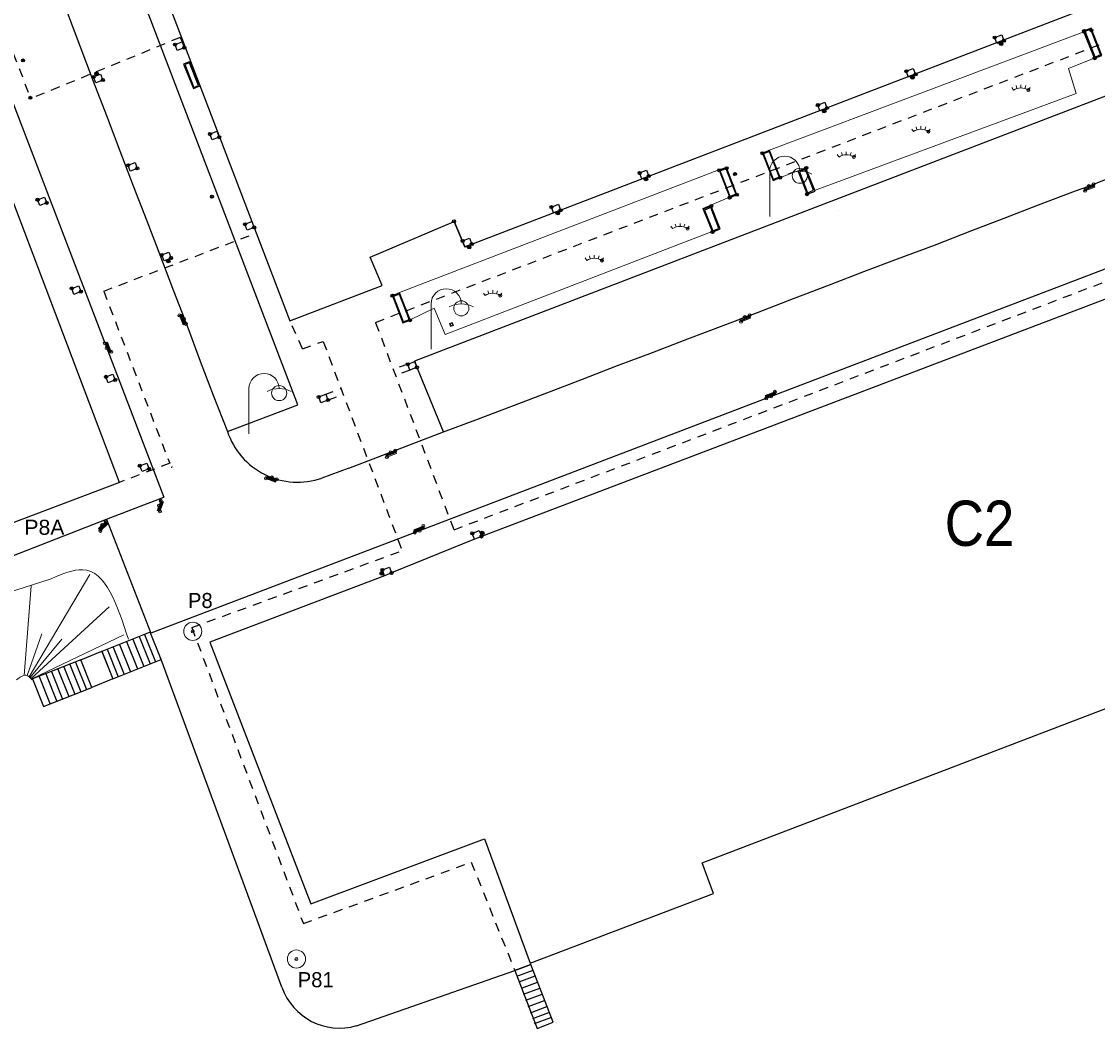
# Model space of a CAD drawing. Extents: x -89052 to -88824, y -100830 to -100594.
# Drawn here: x -88988.2 to -88916.9, y -100830 to -100763.3 of the extents above; entities that cross this region are included whole.
import ezdxf

# ---------------------------------------------------------------- set-up
doc = ezdxf.new("R2010")
doc.units = 0
doc.header["$LTSCALE"] = 0.4
doc.header["$PDMODE"] = 32
doc.header["$PDSIZE"] = 0.2
doc.linetypes.add('SHORT_DASHED', pattern=[2.7, 1.5, -1.2])
for name, color, linetype, lineweight in [('10', 7, 'Continuous', 25), ('12', 7, 'Continuous', 13), ('17', 7, 'Continuous', 13), ('2', 7, 'Continuous', 13), ('20', 7, 'Continuous', 13), ('22', 7, 'Continuous', 25), ('30', 7, 'Continuous', 25), ('32', 7, 'Continuous', 13)]:
    doc.layers.add(name, color=color, linetype=linetype, lineweight=lineweight)

msp = doc.modelspace()

# ---------------------------------------------------------------- hatches: boundary and pattern name
at = {"layer": '30'}
for points in [[(-88923.293, -100764.8512, 1), (-88923.293, -100764.6109, 1)], [(-88983.241, -100766.8312, 1), (-88983.241, -100766.5909, 1)], [(-88929.1609, -100767.0783, 1), (-88929.1609, -100766.838, 1)], [(-88935.0166, -100769.3117, 1), (-88935.0166, -100769.0714, 1)], [(-88946.8332, -100773.8122, 1), (-88946.8332, -100773.5719, 1)], [(-88952.6738, -100776.0725, 1), (-88952.6738, -100775.8322, 1)], [(-88958.5549, -100778.3217, 1), (-88958.5549, -100778.0814, 1)], [(-88978.4851, -100779.2452, 1), (-88978.4851, -100779.0049, 1)], [(-88957.6843, -100797.2641, 1), (-88957.6843, -100797.0238, 1)], [(-88964.3443, -100799.9408, 1), (-88964.3443, -100799.7005, 1)]]:
    msp.add_hatch(color=256, dxfattribs=at).paths.add_polyline_path(points)

# ---------------------------------------------------------------- linework, layer by layer
at = {"layer": '10'}
for p, q in [((-88969.912, -100788.647), (-88983.235, -100753.721)), ((-88993.893, -100755.334), (-88978.794, -100794.771)), ((-88977.711, -100764.318), (-88977.574, -100764.603)), ((-88915.513, -100767.867), (-88962.172, -100785.756)), ((-88982.56, -100769.481), (-88982.554, -100769.479)), ((-88975.593, -100774.86), (-88975.537, -100774.839)), ((-88960.26, -100790.446), (-88962.172, -100785.756)), ((-88974.573, -100790.408), (-88969.912, -100788.647)), ((-88966.529, -100792.848), (-88960.26, -100790.446)), ((-88966.529, -100792.848), (-88968.304, -100793.51)), ((-88981.726, -100793.791), (-88989.732, -100796.817)), ((-88982.591, -100796.216), (-88978.794, -100794.771)), ((-88982.591, -100796.216), (-88979.642, -100803.79)), ((-88964.153, -100799.971), (-88975.729, -100804.367)), ((-88970.974, -100827.235), (-88978.952, -100805.535))]:
    msp.add_line(p, q, dxfattribs=at)
at = {"layer": '10', "linetype": 'SHORT_DASHED'}
for p, q in [((-88992.254, -100756.291), (-88987.608, -100768.366)), ((-88977.711, -100764.318), (-88987.608, -100768.366)), ((-88982.769, -100781.12), (-88972.653, -100777.267)), ((-88959.549, -100796.926), (-88909.961, -100778.04)), ((-88982.769, -100781.12), (-88978.393, -100792.522)), ((-88969.6, -100784.943), (-88970.425, -100783.091)), ((-88962.613, -100785.958), (-88963.538, -100786.275)), ((-88962.469, -100786.345), (-88963.416, -100786.695)), ((-88968.114, -100787.974), (-88967.027, -100787.553)), ((-88967.906, -100788.34), (-88966.869, -100787.956)), ((-88978.393, -100792.522), (-88981.748, -100793.795)), ((-88978.255, -100792.736), (-88978.276, -100792.829)), ((-88976.932, -100803.409), (-88962.992, -100798.321)), ((-88976.932, -100803.409), (-88969.536, -100823.026)), ((-88969.537, -100823.02), (-88958.409, -100818.958)), ((-88958.409, -100818.958), (-88955.522, -100826.138))]:
    msp.add_line(p, q, dxfattribs=at)
at = {"layer": '10'}
for points in [[(-88926.596, -100738.378), (-88968.033, -100754.277), (-88967.339, -100755.97), (-88972.746, -100758.2), (-88973.646, -100755.946), (-88979.887, -100758.352), (-88970.425, -100783.091), (-88964.308, -100780.739), (-88965.106, -100778.859), (-88959.552, -100776.494), (-88958.835, -100778.182), (-88917.471, -100762.306)], [(-88923.722, -100764.317), (-88923.258, -100764.137), (-88923.11, -100764.525), (-88923.574, -100764.705)], [(-88978.038, -100764.782), (-88977.574, -100764.603), (-88977.425, -100764.991), (-88977.889, -100765.17)], [(-88983.439, -100766.922), (-88982.975, -100766.743), (-88982.826, -100767.131), (-88983.29, -100767.31)], [(-88929.58, -100766.548), (-88929.116, -100766.368), (-88928.968, -100766.756), (-88929.432, -100766.936)], [(-88935.446, -100768.786), (-88934.982, -100768.606), (-88934.834, -100768.994), (-88935.298, -100769.174)], [(-88975.727, -100770.709), (-88975.263, -100770.53), (-88975.114, -100770.918), (-88975.578, -100771.097)], [(-88981.155, -100772.777), (-88980.691, -100772.598), (-88980.542, -100772.986), (-88981.006, -100773.165)], [(-88947.254, -100773.289), (-88946.79, -100773.109), (-88946.642, -100773.497), (-88947.106, -100773.677)], [(-88987.155, -100775.062), (-88986.691, -100774.883), (-88986.542, -100775.271), (-88987.006, -100775.45)], [(-88953.099, -100775.547), (-88952.635, -100775.367), (-88952.487, -100775.755), (-88952.951, -100775.935)], [(-88973.408, -100776.684), (-88972.944, -100776.504), (-88972.796, -100776.892), (-88973.26, -100777.072)], [(-88958.983, -100777.794), (-88958.519, -100777.614), (-88958.371, -100778.002), (-88958.835, -100778.182)], [(-88978.919, -100778.716), (-88978.455, -100778.537), (-88978.306, -100778.925), (-88978.77, -100779.104)], [(-88984.891, -100780.943), (-88984.427, -100780.764), (-88984.278, -100781.152), (-88984.742, -100781.331)], [(-88962.618, -100785.956), (-88962.154, -100785.776), (-88962.006, -100786.164), (-88962.47, -100786.344)], [(-88982.619, -100786.797), (-88982.155, -100786.618), (-88982.006, -100787.006), (-88982.47, -100787.185)], [(-88968.519, -100788.131), (-88968.055, -100787.952), (-88967.906, -100788.34), (-88968.37, -100788.519)], [(-88980.375, -100792.686), (-88979.911, -100792.507), (-88979.762, -100792.895), (-88980.226, -100793.074)], [(-88958.348, -100797.168), (-88957.884, -100796.988), (-88957.736, -100797.376), (-88958.2, -100797.556)], [(-88964.301, -100799.583), (-88963.837, -100799.403), (-88963.689, -100799.791), (-88964.153, -100799.971)]]:
    msp.add_lwpolyline(points, close=True, dxfattribs=at)
for points in [[(-88981.726, -100793.791), (-88994.841, -100759.192), (-88994.98, -100759.364)], [(-88975.729, -100804.367), (-88969.05, -100821.71), (-88957.538, -100817.409), (-88954.503, -100825.654), (-88942.36, -100821.022), (-88943.102, -100819.007), (-88907.517, -100805.396), (-88906.773, -100807.416), (-88894.621, -100802.78), (-88897.701, -100794.412), (-88874.427, -100785.533), (-88881.302, -100768.25), (-88904.622, -100777.179)], [(-88959.552, -100776.494), (-88958.835, -100778.182), (-88959.552, -100776.494)], [(-88910.237, -100777.286), (-88915.503, -100779.32), (-88938.536, -100788.097), (-88961.833, -100796.99), (-88979.642, -100803.79)], [(-88905.058, -100777.344), (-88910.642, -100779.471), (-88958.2, -100797.556), (-88963.689, -100799.791)], [(-89002.785, -100803.963), (-88996.103, -100801.406), (-88993.63, -100800.533), (-88982.591, -100796.216)], [(-88966.004, -100829.796), (-88955.522, -100826.138), (-88954.453, -100825.738)]]:
    msp.add_lwpolyline(points, dxfattribs=at)
at = {"layer": '10', "linetype": 'SHORT_DASHED'}
for points in [[(-88959.549, -100796.926), (-88964.745, -100783.189), (-88915.353, -100764.242)], [(-88969.6, -100784.943), (-88968.224, -100784.447), (-88962.992, -100798.321)]]:
    msp.add_lwpolyline(points, dxfattribs=at)
at = {"layer": '10'}
for centre, radius, start, end in [((-88969.905, -100788.86), 4.918, 198.34653, 288.99939), ((-88967.155, -100825.928), 4.0186, 199.08507, 286.57141)]:
    msp.add_arc(centre, radius, start, end, dxfattribs=at)
for p in [(-88923.717, -100764.319), (-88978.038, -100764.782), (-88977.425, -100764.991), (-88923.11, -100764.525), (-88988.107, -100765.834), (-88983.439, -100766.922), (-88982.826, -100767.131), (-88929.575, -100766.55), (-88928.968, -100766.756), (-88987.622, -100768.307), (-88935.441, -100768.788), (-88934.834, -100768.994), (-88975.727, -100770.709), (-88975.114, -100770.918), (-88981.155, -100772.777), (-88980.542, -100772.986), (-88947.249, -100773.291), (-88946.642, -100773.497), (-88975.593, -100774.86), (-88987.155, -100775.062), (-88986.542, -100775.271), (-88953.094, -100775.549), (-88952.487, -100775.755), (-88973.403, -100776.686), (-88972.796, -100776.892), (-88959.552, -100776.494), (-88958.978, -100777.796), (-88958.371, -100778.002), (-88978.919, -100778.716), (-88978.306, -100778.925), (-88984.891, -100780.943), (-88984.278, -100781.152), (-88962.613, -100785.958), (-88962.006, -100786.164), (-88982.619, -100786.797), (-88982.006, -100787.006), (-88968.519, -100788.131), (-88967.906, -100788.34), (-88980.375, -100792.686), (-88979.762, -100792.895), (-88958.343, -100797.17), (-88957.736, -100797.376), (-88964.296, -100799.585), (-88963.689, -100799.791)]:
    msp.add_point(p, dxfattribs=at)
at = {"layer": '12', "lineweight": 25}
for p, q in [((-88934.056, -100775.759), (-88934.056, -100775.758)), ((-88980.42, -100804.004), (-88979.692, -100805.822)), ((-88980.059, -100803.86), (-88979.331, -100805.678)), ((-88982.534, -100804.851), (-88981.806, -100806.669)), ((-88982.149, -100804.697), (-88981.421, -100806.515)), ((-88981.716, -100804.523), (-88980.988, -100806.341)), ((-88981.247, -100804.335), (-88980.519, -100806.153)), ((-88980.828, -100804.168), (-88980.1, -100805.986)), ((-88982.882, -100804.99), (-88982.154, -100806.808)), ((-88985.812, -100806.164), (-88985.084, -100807.982)), ((-88985.409, -100806.003), (-88984.681, -100807.821)), ((-88985.019, -100805.846), (-88984.291, -100807.664)), ((-88984.636, -100805.693), (-88983.908, -100807.511)), ((-88987.046, -100806.658), (-88986.318, -100808.476)), ((-88986.608, -100806.483), (-88985.88, -100808.301)), ((-88986.225, -100806.329), (-88985.497, -100808.147)), ((-88955.38, -100826.517), (-88954.311, -100826.117)), ((-88955.242, -100826.888), (-88954.173, -100826.488)), ((-88955.083, -100827.311), (-88954.014, -100826.911)), ((-88954.939, -100827.696), (-88953.87, -100827.296)), ((-88954.786, -100828.105), (-88953.717, -100827.705)), ((-88954.634, -100828.51), (-88953.565, -100828.11)), ((-88954.478, -100828.927), (-88953.409, -100828.527)), ((-88954.336, -100829.308), (-88953.267, -100828.908)), ((-88954.212, -100829.639), (-88953.143, -100829.239))]:
    msp.add_line(p, q, dxfattribs=at)
at = {"layer": '12'}
for p, q in [((-89004.68, -100806.137), (-88986.239, -100800.17)), ((-88987.706, -100806.671), (-88983.698, -100799.903)), ((-88988.029, -100806.596), (-88987.566, -100800.649)), ((-88987.582, -100806.783), (-88982.409, -100802.041)), ((-88986.872, -100803.832), (-88987.843, -100806.596)), ((-88987.532, -100806.808), (-88981.429, -100803.887)), ((-88985.534, -100804.18), (-88987.656, -100806.733))]:
    msp.add_line(p, q, dxfattribs=at)
at = {"layer": '12', "lineweight": 25}
for points in [[(-88987.871, -100755.49), (-88987.009, -100757.875), (-88986.117, -100760.231), (-88985.724, -100761.254), (-88985.243, -100762.514), (-88984.353, -100764.865), (-88983.458, -100767.205), (-88982.587, -100769.491), (-88981.689, -100771.82), (-88980.818, -100774.141), (-88979.918, -100776.471), (-88979.015, -100778.827), (-88978.149, -100781.089), (-88977.244, -100783.424), (-88976.367, -100785.755), (-88975.511, -100788.001), (-88974.573, -100790.408)], [(-88937.052, -100781.609), (-88934.663, -100780.705), (-88932.4, -100779.821), (-88930.152, -100778.979), (-88927.717, -100778.062), (-88925.24, -100777.106), (-88923.099, -100776.293), (-88920.819, -100775.402), (-88918.376, -100774.474), (-88917.483, -100774.159), (-88916.113, -100773.606), (-88913.81, -100772.742)], [(-88941.708, -100783.396), (-88939.436, -100782.527), (-88937.052, -100781.609)], [(-88960.26, -100790.446), (-88958.106, -100789.649), (-88955.71, -100788.738), (-88953.221, -100787.785), (-88951.041, -100786.951), (-88948.717, -100786.056), (-88946.404, -100785.181), (-88944.049, -100784.285), (-88941.708, -100783.396)]]:
    msp.add_lwpolyline(points, dxfattribs=at)
for points in [[(-88978.952, -100805.535), (-88979.678, -100803.713), (-88982.882, -100804.99), (-88982.156, -100806.812)], [(-88983.56, -100807.373), (-88984.283, -100805.538), (-88987.485, -100806.8), (-88986.762, -100808.635)], [(-88982.884, -100804.979), (-88982.153, -100806.811), (-88983.56, -100807.373), (-88984.291, -100805.541)], [(-88955.522, -100826.138), (-88954.041, -100829.972), (-88952.982, -100829.563), (-88954.463, -100825.729)]]:
    msp.add_lwpolyline(points, close=True, dxfattribs=at)
at = {"layer": '12'}
for points in [[(-88986.239, -100800.17), (-88984.157, -100799.573), (-88981.131, -100804.185)], [(-88988.544, -100806.872), (-88987.899, -100806.574), (-88987.503, -100806.872)]]:
    msp.add_spline(points, degree=3, dxfattribs=at)
at = {"layer": '17'}
for p, q in [((-88938.632, -100776.173), (-88938.632, -100773.173)), ((-88961.069, -100784.96), (-88961.069, -100781.96)), ((-88973.141, -100790.574), (-88973.141, -100787.574))]:
    msp.add_line(p, q, dxfattribs=at)
for centre in [(-88936.632, -100773.473), (-88959.069, -100782.26), (-88971.141, -100787.874)]:
    msp.add_circle(centre, 0.5, dxfattribs=at)
for centre, radius, start, end in [((-88937.632, -100773.173), 1, 0, 180), ((-88936.632, -100774.873), 1.7, 61.92751, 118.07249), ((-88960.069, -100781.96), 1, 0, 180), ((-88959.069, -100783.66), 1.7, 61.92751, 118.07249), ((-88972.141, -100787.574), 1, 0, 180), ((-88971.141, -100789.274), 1.7, 61.92751, 118.07249)]:
    msp.add_arc(centre, radius, start, end, dxfattribs=at)
at = {"layer": '2'}
for centre in [(-88976.865, -100803.659), (-88969.993, -100825.37)]:
    msp.add_circle(centre, 0.6, dxfattribs=at)
for p in [(-88976.865, -100803.659), (-88969.993, -100825.37)]:
    msp.add_point(p, dxfattribs=at)
at = {"layer": '20'}
for p, q in [((-88938.708, -100771.798), (-88917.821, -100763.94)), ((-88917.825, -100763.938), (-88917.124, -100765.682)), ((-88922.483, -100767.8), (-88922.593, -100767.633)), ((-88922.247, -100767.69), (-88922.306, -100767.496)), ((-88921.983, -100767.65), (-88921.983, -100767.45)), ((-88921.724, -100767.688), (-88921.667, -100767.497)), ((-88921.483, -100767.8), (-88921.373, -100767.633)), ((-88929.11, -100770.543), (-88929.22, -100770.376)), ((-88928.874, -100770.433), (-88928.933, -100770.239)), ((-88928.61, -100770.393), (-88928.61, -100770.193)), ((-88928.351, -100770.431), (-88928.294, -100770.24)), ((-88928.11, -100770.543), (-88928, -100770.376)), ((-88934.053, -100772.231), (-88934.163, -100772.064)), ((-88933.817, -100772.121), (-88933.876, -100771.927)), ((-88933.553, -100772.081), (-88933.553, -100771.881)), ((-88933.294, -100772.119), (-88933.237, -100771.928)), ((-88933.053, -100772.231), (-88932.943, -100772.064)), ((-88941.985, -100773.082), (-88941.279, -100774.904)), ((-88936.238, -100772.952), (-88937.973, -100773.602)), ((-88935.655, -100774.45), (-88936.242, -100772.952)), ((-88941.293, -100774.898), (-88943.062, -100775.644)), ((-88943.057, -100775.632), (-88942.431, -100777.16)), ((-88945.075, -100776.979), (-88945.185, -100776.812)), ((-88944.839, -100776.869), (-88944.898, -100776.675)), ((-88944.575, -100776.829), (-88944.575, -100776.629)), ((-88944.316, -100776.867), (-88944.259, -100776.676)), ((-88944.075, -100776.979), (-88943.965, -100776.812)), ((-88950.755, -100779.089), (-88950.865, -100778.922)), ((-88950.519, -100778.979), (-88950.578, -100778.785)), ((-88950.255, -100778.939), (-88950.255, -100778.739)), ((-88949.996, -100778.977), (-88949.939, -100778.786)), ((-88949.755, -100779.089), (-88949.645, -100778.922)), ((-88957.486, -100781.41), (-88957.596, -100781.243)), ((-88957.25, -100781.3), (-88957.309, -100781.106)), ((-88956.986, -100781.26), (-88956.986, -100781.06)), ((-88956.727, -100781.298), (-88956.67, -100781.107)), ((-88956.486, -100781.41), (-88956.376, -100781.243))]:
    msp.add_line(p, q, dxfattribs=at)
for points in [[(-88917.133, -100765.684), (-88918.83, -100766.358), (-88918.327, -100768.022), (-88935.655, -100774.448)], [(-88937.99, -100773.584), (-88938.689, -100771.776), (-88938.708, -100771.798)], [(-88962.467, -100782.998), (-88963.161, -100781.214), (-88941.996, -100773.092)], [(-88942.436, -100777.176), (-88960.143, -100783.986), (-88960.878, -100782.25), (-88962.465, -100783.014), (-88962.467, -100782.998)]]:
    msp.add_lwpolyline(points, dxfattribs=at)
for centre in [(-88921.9826, -100768.5585), (-88928.6096, -100771.3015), (-88933.5526, -100772.9895), (-88944.5746, -100777.7375), (-88950.2546, -100779.8475), (-88956.9856, -100782.1685)]:
    msp.add_arc(centre, 0.9083, 56.60151, 123.39849, dxfattribs=at)
for p in [(-88921.483, -100767.8), (-88928.11, -100770.543), (-88933.053, -100772.231), (-88944.075, -100776.979), (-88949.755, -100779.089), (-88956.486, -100781.41)]:
    msp.add_point(p, dxfattribs=at)
at = {"layer": '22'}
for p, q in [((-88917.097, -100765.683), (-88917.785, -100763.938)), ((-88943.033, -100775.69), (-88942.431, -100777.208)), ((-88962.46, -100783.045), (-88963.156, -100781.245))]:
    msp.add_line(p, q, dxfattribs=at)
for points in [[(-88917.8, -100763.876), (-88917.1, -100765.68), (-88916.625, -100765.496), (-88917.325, -100763.692)], [(-88917.065, -100765.609), (-88917.731, -100763.903), (-88917.364, -100763.76), (-88916.698, -100765.466)], [(-88976.394, -100767.523), (-88977.048, -100765.912), (-88977.477, -100766.086), (-88976.823, -100767.697)], [(-88976.478, -100767.498), (-88977.085, -100765.987), (-88977.397, -100766.113), (-88976.79, -100767.624)], [(-88937.937, -100773.6), (-88938.637, -100771.796), (-88939.112, -100771.98), (-88938.412, -100773.784)], [(-88938.672, -100771.867), (-88938.006, -100773.573), (-88938.373, -100773.716), (-88939.039, -100772.01)], [(-88941.978, -100773.114), (-88941.278, -100774.918), (-88940.803, -100774.734), (-88941.503, -100772.93)], [(-88941.243, -100774.847), (-88941.909, -100773.141), (-88941.542, -100772.998), (-88940.876, -100774.704)], [(-88936.229, -100772.974), (-88936.753, -100773.181), (-88936.153, -100774.695), (-88935.629, -100774.488)], [(-88936.665, -100773.224), (-88936.13, -100774.598), (-88935.718, -100774.438), (-88936.254, -100773.064)], [(-88942.431, -100777.208), (-88941.907, -100777.001), (-88942.507, -100775.487), (-88943.031, -100775.694)], [(-88941.995, -100776.958), (-88942.53, -100775.584), (-88942.942, -100775.744), (-88942.406, -100777.118)], [(-88962.46, -100783.045), (-88963.16, -100781.241), (-88963.635, -100781.425), (-88962.935, -100783.229)], [(-88963.195, -100781.312), (-88962.529, -100783.018), (-88962.896, -100783.161), (-88963.562, -100781.455)]]:
    msp.add_lwpolyline(points, close=True, dxfattribs=at)
for p in [(-88917.8, -100763.876), (-88917.785, -100763.938), (-88917.317, -100763.831), (-88917.097, -100765.683), (-88939.112, -100771.98), (-88941.978, -100773.114), (-88941.488, -100772.982), (-88940.931, -100773.365), (-88936.229, -100772.974), (-88936.202, -100772.95), (-88937.937, -100773.6), (-88941.288, -100774.93), (-88940.803, -100774.734), (-88936.153, -100774.695), (-88942.507, -100775.487), (-88942.431, -100777.208), (-88963.635, -100781.425), (-88963.615, -100781.419), (-88962.46, -100783.045)]:
    msp.add_point(p, dxfattribs=at)
at = {"layer": '30', "lineweight": 13}
msp.add_lwpolyline([(-88959.668, -100783.199), (-88959.852, -100783.265), (-88959.781, -100783.463), (-88959.597, -100783.397)], close=True, dxfattribs=at)
at = {"layer": '30'}
for centre in [(-88923.293, -100764.7311), (-88983.241, -100766.7111), (-88929.1609, -100766.9582), (-88935.0166, -100769.1915), (-88946.8332, -100773.692), (-88952.6738, -100775.9523), (-88958.5549, -100778.2016), (-88978.4851, -100779.125), (-88957.6843, -100797.1439), (-88964.3443, -100799.8207)]:
    msp.add_circle(centre, 0.1202, dxfattribs=at)
at = {"layer": '30', "lineweight": 13}
msp.add_circle((-88959.725, -100783.331), 0.066, dxfattribs=at)
at = {"layer": '32'}
for p, q in [((-88917.783, -100774.327), (-88917.149, -100774.081)), ((-88917.765, -100774.375), (-88917.131, -100774.129)), ((-88917.746, -100774.419), (-88917.112, -100774.173)), ((-88977.698, -100782.706), (-88977.452, -100783.34)), ((-88977.654, -100782.687), (-88977.408, -100783.321)), ((-88977.606, -100782.669), (-88977.36, -100783.303)), ((-88940.585, -100783.007), (-88939.951, -100782.761)), ((-88940.567, -100783.055), (-88939.933, -100782.809)), ((-88940.548, -100783.099), (-88939.914, -100782.853)), ((-88982.403, -100785.19), (-88982.649, -100784.556)), ((-88982.355, -100785.172), (-88982.601, -100784.538)), ((-88982.311, -100785.153), (-88982.557, -100784.519)), ((-88938.273, -100787.837), (-88938.907, -100788.083)), ((-88938.254, -100787.881), (-88938.888, -100788.127)), ((-88938.236, -100787.929), (-88938.87, -100788.175)), ((-88964.058, -100791.971), (-88963.424, -100791.725)), ((-88964.04, -100792.019), (-88963.406, -100791.773)), ((-88964.021, -100792.063), (-88963.387, -100791.817)), ((-88971.979, -100793.438), (-88971.343, -100793.679)), ((-88971.96, -100793.39), (-88971.325, -100793.632)), ((-88971.994, -100793.483), (-88971.359, -100793.725)), ((-88979.181, -100795.66), (-88978.94, -100795.024)), ((-88979.134, -100795.679), (-88978.892, -100795.043)), ((-88979.088, -100795.694), (-88978.847, -100795.058)), ((-88983.091, -100796.891), (-88982.595, -100796.425)), ((-88983.056, -100796.928), (-88982.56, -100796.463)), ((-88983.022, -100796.962), (-88982.526, -100796.497)), ((-88961.57, -100796.73), (-88962.204, -100796.976)), ((-88961.551, -100796.774), (-88962.185, -100797.02)), ((-88961.533, -100796.822), (-88962.167, -100797.068))]:
    msp.add_line(p, q, dxfattribs=at)
for points in [[(-88917.166, -100774.037), (-88917.8, -100774.282), (-88917.729, -100774.467), (-88917.095, -100774.222)], [(-88977.316, -100783.286), (-88977.561, -100782.652), (-88977.746, -100782.723), (-88977.501, -100783.357)], [(-88939.968, -100782.717), (-88940.602, -100782.962), (-88940.531, -100783.147), (-88939.897, -100782.902)], [(-88982.693, -100784.573), (-88982.448, -100785.207), (-88982.263, -100785.136), (-88982.508, -100784.502)], [(-88938.853, -100788.219), (-88938.219, -100787.974), (-88938.29, -100787.789), (-88938.924, -100788.034)], [(-88963.441, -100791.681), (-88964.075, -100791.926), (-88964.004, -100792.111), (-88963.37, -100791.866)], [(-88971.308, -100793.587), (-88971.943, -100793.345), (-88972.014, -100793.53), (-88971.379, -100793.772)], [(-88978.984, -100795.007), (-88979.226, -100795.642), (-88979.041, -100795.713), (-88978.799, -100795.078)], [(-88982.627, -100796.391), (-88983.123, -100796.855), (-88982.988, -100797), (-88982.492, -100796.536)], [(-88962.15, -100797.112), (-88961.516, -100796.867), (-88961.587, -100796.682), (-88962.221, -100796.927)]]:
    msp.add_lwpolyline(points, close=True, dxfattribs=at)
for p in [(-88917.483, -100774.159), (-88917.166, -100774.037), (-88917.729, -100774.467), (-88977.746, -100782.723), (-88940.285, -100782.839), (-88939.968, -100782.717), (-88977.438, -100782.969), (-88977.316, -100783.286), (-88940.531, -100783.147), (-88982.693, -100784.573), (-88982.571, -100784.89), (-88982.263, -100785.136), (-88938.29, -100787.789), (-88938.853, -100788.219), (-88938.536, -100788.097), (-88964.004, -100792.111), (-88963.758, -100791.803), (-88963.441, -100791.681), (-88972.014, -100793.53), (-88971.625, -100793.466), (-88971.308, -100793.587), (-88979.106, -100795.324), (-88978.984, -100795.007), (-88982.627, -100796.391), (-88979.041, -100795.713), (-88982.988, -100797), (-88982.876, -100796.622), (-88962.15, -100797.112), (-88961.833, -100796.99), (-88961.587, -100796.682)]:
    msp.add_point(p, dxfattribs=at)

# ---------------------------------------------------------------- texts
at = {"layer": '12', "width": 0.9}
msp.add_text('C2', height=3, dxfattribs=at).set_placement((-88927.036, -100797.999))
at = {"layer": '2', "width": 1.05}
msp.add_text('P8A', height=1, dxfattribs=at).set_placement((-88988.024, -100797.264))
at = {"layer": '2'}
for s, p in [('P8', (-88977.182, -100802.116)), ('P81', (-88969.908, -100827.24))]:
    msp.add_text(s, height=1, dxfattribs=at).set_placement(p)

doc.saveas('drawing.dxf')
